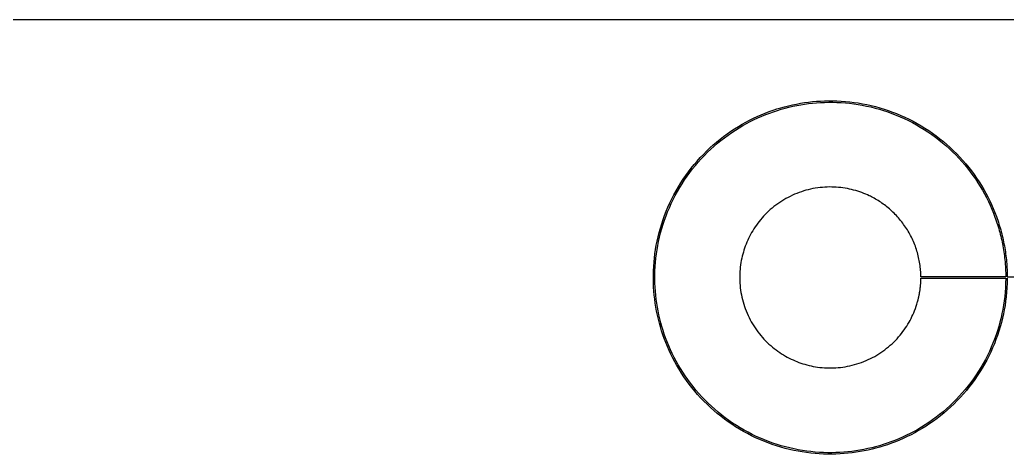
# Model space of a CAD drawing. Header units: inches. Extents: x -37.5 to -4.1, y 28.4 to 33.4.
# Drawn here: x -29.194 to -26.592, y 32.272 to 33.416 of the extents above; entities that cross this region are included whole.
import ezdxf

# ---------------------------------------------------------------- set-up
doc = ezdxf.new("R2010")
doc.units = ezdxf.units.IN
doc.header["$MEASUREMENT"] = 0
doc.layers.add('cut clear acryl', color=1, linetype='Continuous', true_color=0xfb0007)
doc.layers.add('etch clear acryl', color=18, linetype='Continuous', true_color=0x000000)

msp = doc.modelspace()

# ---------------------------------------------------------------- linework, layer by layer
at = {"layer": 'cut clear acryl'}
msp.add_open_spline([(-21.0804, 33.4161), (-27.8223, 33.4161), (-34.5642, 33.4161)], degree=2, dxfattribs=at)
at = {"layer": 'etch clear acryl'}
for points, knots in [([(-26.5918, 32.7338), (-26.5923, 32.6993), (-26.5956, 32.6692), (-26.6018, 32.6397), (-26.6083, 32.609), (-26.6179, 32.5789), (-26.6304, 32.5501), (-26.6432, 32.5206), (-26.659, 32.4925), (-26.6775, 32.4664), (-26.6961, 32.4402), (-26.7173, 32.4159), (-26.7408, 32.3941), (-26.7638, 32.3727), (-26.789, 32.3537), (-26.8159, 32.3373), (-26.8416, 32.3217), (-26.8689, 32.3085), (-26.8972, 32.2981), (-26.9239, 32.2883), (-26.9515, 32.2809), (-26.9796, 32.2761), (-27.0076, 32.2713), (-27.0361, 32.2691), (-27.0645, 32.2695), (-27.0947, 32.2699), (-27.1248, 32.2732), (-27.1543, 32.2794), (-27.185, 32.2859), (-27.2151, 32.2955), (-27.2439, 32.308), (-27.2734, 32.3208), (-27.3015, 32.3366), (-27.3277, 32.3552), (-27.3538, 32.3737), (-27.3781, 32.3949), (-27.3999, 32.4184), (-27.4213, 32.4415), (-27.4404, 32.4666), (-27.4567, 32.4935), (-27.4723, 32.5193), (-27.4855, 32.5465), (-27.4959, 32.5748), (-27.5057, 32.6015), (-27.5131, 32.6291), (-27.5179, 32.6572), (-27.5227, 32.6852), (-27.5249, 32.7137), (-27.5245, 32.7421), (-27.5241, 32.7723), (-27.5208, 32.8024), (-27.5146, 32.8319), (-27.5081, 32.8627), (-27.4985, 32.8927), (-27.486, 32.9216), (-27.4732, 32.951), (-27.4574, 32.9791), (-27.4389, 33.0053), (-27.4203, 33.0315), (-27.3991, 33.0557), (-27.3756, 33.0776), (-27.3525, 33.0989), (-27.3274, 33.118), (-27.3005, 33.1343), (-27.2748, 33.15), (-27.2475, 33.1631), (-27.2192, 33.1735), (-27.1925, 33.1834), (-27.1649, 33.1907), (-27.1368, 33.1955), (-27.1088, 33.2003), (-27.0803, 33.2025), (-27.0519, 33.2022), (-27.0217, 33.2017), (-26.9916, 33.1984), (-26.9621, 33.1922), (-26.9314, 33.1857), (-26.9013, 33.1761), (-26.8725, 33.1636), (-26.843, 33.1508), (-26.8149, 33.135), (-26.7887, 33.1165), (-26.7626, 33.0979), (-26.7383, 33.0767), (-26.7165, 33.0532), (-26.6951, 33.0302), (-26.676, 33.005), (-26.6597, 32.9781), (-26.644, 32.9524), (-26.6309, 32.9251), (-26.6205, 32.8968), (-26.6156, 32.8834), (-26.6113, 32.8699), (-26.6076, 32.8561), (-26.6039, 32.8424), (-26.6009, 32.8285), (-26.5985, 32.8144)], [873.599112, 873.599112, 873.599112, 873.599112, 875.904079, 875.904079, 875.904079, 878.305571, 878.305571, 878.305571, 880.758303, 880.758303, 880.758303, 883.211124, 883.211124, 883.211124, 885.61255, 885.61255, 885.61255, 887.917626, 887.917626, 887.917626, 890.091569, 890.091569, 890.091569, 892.265475, 892.265475, 892.265475, 894.570504, 894.570504, 894.570504, 896.971999, 896.971999, 896.971999, 899.42473, 899.42473, 899.42473, 901.877552, 901.877552, 901.877552, 904.278977, 904.278977, 904.278977, 906.584054, 906.584054, 906.584054, 908.757997, 908.757997, 908.757997, 910.931902, 910.931902, 910.931902, 913.236929, 913.236929, 913.236929, 915.638423, 915.638423, 915.638423, 918.091154, 918.091154, 918.091154, 920.543976, 920.543976, 920.543976, 922.945402, 922.945402, 922.945402, 925.25048, 925.25048, 925.25048, 927.424424, 927.424424, 927.424424, 929.598331, 929.598331, 929.598331, 931.90336, 931.90336, 931.90336, 934.304855, 934.304855, 934.304855, 936.757586, 936.757586, 936.757586, 939.210408, 939.210408, 939.210408, 941.611832, 941.611832, 941.611832, 943.916843, 943.916843, 943.916843, 945.00271, 945.00271, 945.00271, 946.088585, 946.088585, 946.088585, 946.088585]), ([(-26.5958, 32.7338), (-26.5962, 32.6996), (-26.5995, 32.6698), (-26.6057, 32.6405), (-26.6121, 32.61), (-26.6216, 32.5802), (-26.634, 32.5516), (-26.6467, 32.5225), (-26.6624, 32.4946), (-26.6807, 32.4686), (-26.6991, 32.4427), (-26.7202, 32.4186), (-26.7435, 32.397), (-26.7663, 32.3758), (-26.7913, 32.3569), (-26.8179, 32.3407), (-26.8435, 32.3252), (-26.8705, 32.3121), (-26.8986, 32.3018), (-26.9251, 32.2921), (-26.9524, 32.2847), (-26.9802, 32.28), (-27.008, 32.2752), (-27.0363, 32.273), (-27.0645, 32.2734), (-27.0944, 32.2738), (-27.1242, 32.2771), (-27.1535, 32.2833), (-27.184, 32.2897), (-27.2138, 32.2992), (-27.2424, 32.3116), (-27.2715, 32.3243), (-27.2994, 32.34), (-27.3254, 32.3584), (-27.3513, 32.3767), (-27.3754, 32.3978), (-27.3971, 32.4211), (-27.4183, 32.4439), (-27.4371, 32.4689), (-27.4533, 32.4955), (-27.4689, 32.5211), (-27.4819, 32.5481), (-27.4922, 32.5762), (-27.502, 32.6027), (-27.5093, 32.63), (-27.514, 32.6578), (-27.5188, 32.6856), (-27.521, 32.7139), (-27.5206, 32.7421), (-27.5202, 32.772), (-27.5169, 32.8018), (-27.5107, 32.8311), (-27.5043, 32.8616), (-27.4948, 32.8914), (-27.4824, 32.92), (-27.4697, 32.9492), (-27.454, 32.977), (-27.4356, 33.003), (-27.4173, 33.029), (-27.3962, 33.053), (-27.3729, 33.0747), (-27.3501, 33.0959), (-27.3251, 33.1148), (-27.2985, 33.1309), (-27.2729, 33.1465), (-27.2459, 33.1595), (-27.2178, 33.1698), (-27.1913, 33.1796), (-27.164, 33.1869), (-27.1362, 33.1916), (-27.1084, 33.1964), (-27.0801, 33.1986), (-27.0519, 33.1982), (-27.022, 33.1978), (-26.9922, 33.1945), (-26.9629, 33.1883), (-26.9324, 33.1819), (-26.9026, 33.1724), (-26.874, 33.16), (-26.8448, 33.1473), (-26.817, 33.1316), (-26.791, 33.1133), (-26.765, 33.0949), (-26.741, 33.0738), (-26.7193, 33.0505), (-26.6981, 33.0277), (-26.6793, 33.0027), (-26.6631, 32.9761), (-26.6475, 32.9505), (-26.6345, 32.9235), (-26.6242, 32.8954), (-26.6193, 32.8822), (-26.615, 32.8687), (-26.6114, 32.8551), (-26.6078, 32.8415), (-26.6047, 32.8277), (-26.6024, 32.8138)], [11.846036, 11.846036, 11.846036, 11.846036, 14.137699, 14.137699, 14.137699, 16.524953, 16.524953, 16.524953, 18.963047, 18.963047, 18.963047, 21.401141, 21.401141, 21.401141, 23.788396, 23.788396, 23.788396, 26.080059, 26.080059, 26.080059, 28.241836, 28.241836, 28.241836, 30.403613, 30.403613, 30.403613, 32.695276, 32.695276, 32.695276, 35.08253, 35.08253, 35.08253, 37.520624, 37.520624, 37.520624, 39.958719, 39.958719, 39.958719, 42.345973, 42.345973, 42.345973, 44.637636, 44.637636, 44.637636, 46.799413, 46.799413, 46.799413, 48.96119, 48.96119, 48.96119, 51.252853, 51.252853, 51.252853, 53.640108, 53.640108, 53.640108, 56.078202, 56.078202, 56.078202, 58.516296, 58.516296, 58.516296, 60.90355, 60.90355, 60.90355, 63.195213, 63.195213, 63.195213, 65.35699, 65.35699, 65.35699, 67.518768, 67.518768, 67.518768, 69.81043, 69.81043, 69.81043, 72.197685, 72.197685, 72.197685, 74.635779, 74.635779, 74.635779, 77.073873, 77.073873, 77.073873, 79.461128, 79.461128, 79.461128, 81.75279, 81.75279, 81.75279, 82.833679, 82.833679, 82.833679, 83.914567, 83.914567, 83.914567, 83.914567]), ([(-26.6024, 32.8138), (-26.6, 32.7999), (-26.5983, 32.7859), (-26.5972, 32.7718), (-26.5963, 32.7605), (-26.5958, 32.7491), (-26.5958, 32.7378)], [83.914567, 83.914567, 83.914567, 83.914567, 84.993808, 84.993808, 84.993808, 85.862708, 85.862708, 85.862708, 85.862708]), ([(-26.5985, 32.8144), (-26.5961, 32.8004), (-26.5943, 32.7863), (-26.5932, 32.7721), (-26.5923, 32.7607), (-26.5919, 32.7492), (-26.5918, 32.7378)], [946.088585, 946.088585, 946.088585, 946.088585, 947.172727, 947.172727, 947.172727, 948.046079, 948.046079, 948.046079, 948.046079])]:
    msp.add_open_spline(points, degree=3, knots=knots, dxfattribs=at)
msp.add_rational_spline([(-26.8194, 32.7378), (-26.8208, 32.9023), (-26.9749, 32.9596), (-27.1987, 33.0429), (-27.282, 32.8191), (-27.3653, 32.5953), (-27.1415, 32.512), (-26.9177, 32.4287), (-26.8344, 32.6525), (-26.8198, 32.6919), (-26.8194, 32.7338)], [0.892508050625, 0.778023410571, 1, 0.707106781187, 1, 0.707106781187, 1, 0.707106781187, 1, 0.932136482912, 0.895720992993], degree=2, knots=[91.543765, 91.543765, 91.543765, 93.123274, 93.123274, 95.2074, 95.2074, 97.291527, 97.291527, 99.375653, 99.375653, 99.858547, 99.858547, 99.858547], dxfattribs=at)
for points in [[(-26.5958, 32.7378), (-26.7076, 32.7378), (-26.8194, 32.7378)], [(-26.8194, 32.7338), (-26.7076, 32.7338), (-26.5958, 32.7338)], [(-26.5918, 32.7378), (-25.4473, 32.7378), (-24.3027, 32.7378)]]:
    msp.add_open_spline(points, degree=2, dxfattribs=at)

doc.saveas('drawing.dxf')
